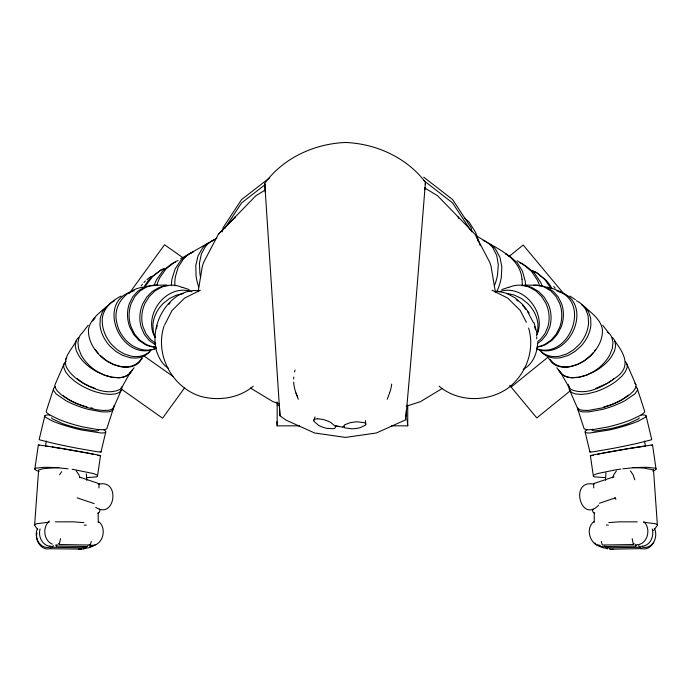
<?xml version="1.0" encoding="UTF-8"?>
<svg xmlns="http://www.w3.org/2000/svg" width="692" height="692" viewBox="0 0 692 692"><rect width="100%" height="100%" fill="white"/><g stroke="black" fill="none" stroke-linecap="round" stroke-linejoin="round"><path stroke-width="1.04" d="M405.201 420.018L376.396 432.984L345.49 437.413L314.583 432.984L285.787 420.018L279.992 415.771L264.742 183.371C283.262 157.94 314.393 143.746 345.49 142.474C376.188 143.711 406.732 157.56 425.45 182.255L415.607 305.068A164.359 0.502 -85.2 0 1 410.434 365.791L405.668 419.759L406.334 410.477M37.775 529.596L34.6 525.297L38.64 469.903L43.743 468.596L58.863 467.532M605.439 480.317L605.967 472.835M424.81 189.772L425 187.619M425.269 184.401L425.45 182.255M78.698 337.488A33.034 17.551 31.2 0 0 76.034 341.087C72.176 349.356 61.726 358.119 66.804 367.91C70.342 373.974 75.826 378.489 81.595 382.33C92.849 388.61 107.494 395.556 120.123 389.328L122.458 386.318L130.736 371.639M60.559 538.661L59.227 544.518L58.457 543.497M34.842 469.055L38.337 445.025M97.555 475.966L100.504 455.639M98.947 487.912L99.068 483.682L79.701 477.134M36.996 532.97C34.687 540.945 41.866 551.351 50.672 548.462M537.693 342.843C537.26 353.041 532.857 364.468 523.238 369.243M164.047 326.001C154.705 354.615 171.815 387.131 200.351 396.282C218.335 401.222 238.818 398.402 253.255 386.188M198.137 291.54L202.349 266.282L203.552 262.527L218.352 234.328L235.444 216.717L234.458 218.594M76.034 341.087L75.246 345.697L76.397 351.008L79.407 356.657A30.604 16.262 31.2 0 0 96.966 371.82L104.345 375.125L111.671 377.131L118.444 377.685A33.034 17.551 31.2 0 0 130.866 371.63M45.43 446.236L46.338 441.081M91.292 541.473L90.202 545.054L59.227 544.518M40.101 528.904C37.818 536.153 42.238 546.023 50.542 546.187M222.227 231.881L223.075 227.711L241.595 199.547L269.595 177.844M100.997 451.98L105.755 432.016M44.816 415.875L39.193 439.481A33.579 1.133 11.4 0 0 39.998 439.939L53.812 443.408A30.604 1.029 11.4 0 0 77.167 448.243L96.378 451.608A33.579 1.133 11.4 0 0 100.193 451.521M34.6 525.297L34.834 524.484L36.936 523.697L49.236 522.157M51.45 546.957L50.282 548.566M53.319 545.495L52.549 547.268L51.779 546.239M57.151 544.258L56.381 546.031L55.611 545.002M612.723 477.8L613.752 474.824L616.408 470.897M536.655 334.694L537.632 331.849L537.987 324.539A30.413 25.128 46.4 0 0 527.806 303.572L521.439 298.503L514.234 295.026L506.682 293.399M313.839 420.329L315.059 416.861M53.621 388.532L46.303 411.126A33.527 5.553 15.8 0 0 46.822 412.717L49.374 414.793L59.746 419.793A30.586 5.06 15.8 0 0 82.547 426.843L96.655 429.403L101.88 429.732A33.527 5.553 15.8 0 0 106.931 428.365L113.125 409.257M387.243 399.258L389.527 393.047M536.577 335.551C547.554 313.147 523.057 282.924 498.932 291.825M634.062 543.514L633.37 544.543L602.291 545.019L601.313 541.438M636.588 545.028L635.896 546.057L604.817 546.533L604.462 545.988M640.169 546.273L639.477 547.294L608.389 547.779L608.034 547.225M593.044 509.096L592.499 510.757L593.044 512.123L594.61 513.334M113.903 407.043L121.541 389.501M37.653 528.377C33.06 536.646 40.162 550.175 50.36 546.974M64.071 363.905L55.031 384.648A33.372 10.415 21.1 0 0 55.126 387.485L57.228 390.893L61.181 394.639L66.717 398.471A30.604 9.55 21.1 0 0 88.706 407.917L96.153 409.664L102.805 410.477L108.212 410.287A33.372 10.415 21.1 0 0 114.068 405.218M164.523 325.093L172.083 310.457L184.591 298.114L200.351 290.199M224.813 228.429L241.595 202.903L265.356 184.487M59.573 474.807L61.674 471.676M632.799 467.515L644.252 468.129L653.516 469.954L657.4 525.358L653.585 530.479M129.231 293.425L164.54 244.76L183.043 257.822M184.643 387.762L162.577 418.184L121.186 388.947M83.922 547.251L83.524 547.796L52.549 547.268M56.381 546.031L87.356 546.559L87.754 546.014M108.566 305.12A32.801 24.324 49.3 0 0 106.11 307.014C99.068 313.199 90.254 319.505 88.515 329.297C87.815 339.322 93.091 348.586 99.933 355.515C110.279 366.18 132.544 373.498 141.86 357.954M92.711 321.062L94.432 318.752M142.457 358.015L139.014 362.625A32.818 22.611 43.1 0 1 120.996 366.769L113.799 364.597L106.802 360.8L100.478 355.627M106.11 307.014L102.329 311.945L100.245 318.112L100.003 325.084A30.387 22.533 49.3 0 0 109.855 346.052L115.919 351.467L122.752 355.42L129.897 357.643A32.801 24.324 49.3 0 0 148.382 353.05L150.276 350.584M88.204 325.24L82.227 332.964A32.905 20.371 37 0 0 79.165 337.134L77.911 342.419L78.568 348.448L81.076 354.814A30.552 18.918 37 0 0 97.477 371.665L104.656 375.246L111.914 377.348L118.756 377.806A32.905 20.371 37 0 0 132.457 369.658M65.636 359.399L66.804 357.894M129.387 373.827L134.101 367.737M121.091 296.038C110.919 301.366 100.928 310.215 102.338 322.87A30.336 23.32 53.5 0 0 111.499 344.374L117.406 349.901L124.145 353.932L131.255 356.181A32.783 25.197 53.5 0 0 150.026 351.372M168.865 304.324L170.111 302.767M49.296 521.024C42.342 527.166 43.475 540.409 52.332 544.163M598.658 505.134C580.96 524.225 569.101 479.53 593.433 484.071M593.797 521.656C583.339 530.228 592.482 549.846 605.725 546.308M653.637 542.225C651.172 546.23 646.241 548.54 641.648 547.009M98.273 484.063L98.748 483.535M218.352 234.328L255.867 195.724L265.036 190.17M612.368 379.943L613.968 378.524M508.957 256.542L523.187 245.02L563.072 292.915M511.111 387.07L547.943 357.228M570.286 390.798L536.802 417.925L509.744 385.427M628.561 395.071L621.018 400.261A23.623 6.245 -19.3 0 1 603.822 406.957M192.886 252.243A46.234 38.138 59.7 0 0 188.432 254.345L180.768 260.469L175.162 268.833L172.014 278.85A44.279 36.529 59.7 0 0 171.4 285.787M177.662 295.787C160.38 307.265 151.557 329.773 156.167 349.953M97.823 513.377L99.38 512.167L99.916 510.808L99.432 509.139M146.92 279.585L151.133 276.385M537.71 341.416L540.262 339.608L544.889 333.769L547.908 326.702A30.206 26.21 74.1 0 0 545.832 303.217L541.577 296.41L535.937 290.917L529.285 287.128M537.399 343.457L541.698 340.429L546.455 334.565L549.638 327.472A30.171 26.218 80.5 0 0 548.151 303.849L544.085 296.998L538.601 291.47L532.079 287.656A32.714 28.433 80.5 0 0 521.837 285.649M587.491 429.49L585.735 430.683A33.553 4.515 -14.7 0 0 590.077 432.976L609.384 429.983A30.595 4.117 -14.7 0 0 632.332 423.443L638.37 421.125L645.489 417.207A33.553 4.515 -14.7 0 0 641.147 414.915M608.216 382.711L611.538 380.496M143.893 287.093C126.498 288.945 112.147 305.146 116.879 322.965C120.097 340.161 138.729 355.472 156.305 348.318M93.532 319.012L95.176 317.983M442.067 388.575L420.494 401.637L406.256 406.291M86.301 547.597L83.654 549.033L78.542 549.18M91.984 546.204C89.528 548.211 86.154 548.427 83.196 547.623M95.98 544.474L92.918 546.273L89.519 546.853M180.621 258.791L188.432 254.336M190.776 253.004L209.105 242.563M211.7 241.093L216.873 238.143M161.617 287.128L154.965 290.917L149.325 296.41L145.078 303.217A30.206 26.21 -74.1 0 0 142.993 326.702L146.003 333.769L150.64 339.608L155.735 343.223M613.942 476.788L593.537 483.63L593.762 487.86M607.386 383.264L595.89 388.385M609.591 548.695L610.309 549.076M609.946 549.24L641.389 548.6M178.129 295.475C184.349 292.171 191.77 289.377 198.907 290.96M163.303 269.136L160.414 270.304L151.366 277.215A44.34 42.965 59.7 0 0 144.481 286.306M164.315 268.557L161.47 269.698L152.595 276.515L145.865 285.519A44.314 42.151 59.7 0 0 144.913 287.336M501.821 289.559L508.62 287.258M599.384 503.24L615.473 497.877M130.529 291.739L134.335 290.718M132.423 291.505C94.994 301.427 120.944 362.452 154.515 348.863M183.276 293.598L176.668 295.026L169.462 298.503L163.096 303.572A30.413 25.128 -46.4 0 0 152.915 324.539L153.261 331.849L155.233 337.549M600.95 453.606L603.891 453.035M604.869 452.845L627.186 448.918M608.683 547.597C605.396 548.583 601.789 547.934 599.134 545.72M636.856 544.794C647.747 544.431 651.38 528.61 643.949 521.777M611.001 549.509L613.043 549.171M641.761 546.222C650.082 546.049 654.407 536.239 652.245 528.956M99.172 484.123C120.711 479.418 114.881 520.081 95.73 507.322M628.215 448.736L644.78 446.228M342.765 426.869L344.573 426.627M593.252 455.397L591.279 455.639A33.571 0.597 -9.7 0 1 594.878 454.575L614.055 451.028A30.612 0.545 -9.7 0 1 637.574 447.067L651.665 445.025A33.571 0.597 -9.7 0 1 651.336 445.388M608.761 522.616L619.055 521.829L637.271 521.863M495.091 291.444L497.09 291.245M153.114 285.32L166.858 285.017M84.234 525.176L86.301 525.09M55.464 521.837L73.681 521.829L83.81 522.633M524.043 285.017L537.779 285.32M605.63 477.67L594.367 476.857A33.519 3.988 -6.4 0 1 597.637 473.544L616.762 469.626A30.647 3.642 -6.4 0 1 620.785 469.081M276.947 401.965L277.172 405.088L279.326 405.088M276.869 421.679L277.172 425.839L299.619 425.839M391.603 425.839L407.726 425.839L407.726 405.088M86.344 477.688L96.534 476.857A33.519 3.988 6.4 0 0 93.264 473.544L74.139 469.626A30.647 3.642 6.4 0 0 72.15 469.349M50.68 548.73L81.258 549.093M606.313 525.064L608.354 525.159M643.422 522.201L655.402 523.758L657.339 524.553L657.4 525.358M46.122 446.228L48.388 446.513M97.65 455.397L99.613 455.639A33.571 0.597 9.7 0 0 96.024 454.575L76.838 451.028A30.612 0.545 9.7 0 0 53.319 447.067L39.228 445.025A33.571 0.597 9.7 0 0 39.565 445.388M335.534 425.891L339.149 426.376M335.594 426.108L342.765 427.076M52.082 447.049L62.687 448.736M641.017 548.496C651.803 551.706 658.784 537.078 654.424 528.437M600.275 545.365L596.867 544.777M63.716 448.918L86.033 452.845M89.112 544.881C101.828 548.644 108.125 528.922 98.697 521.699M87.01 453.035L89.951 453.606M90.937 407.83L92.866 408.263M497.981 291.315L506.38 293.244M558.479 291.505C595.907 301.427 569.957 362.452 536.387 348.863M556.567 290.718C591.945 300.951 569.724 359.814 536.499 348.829M547.009 287.093L553.756 288.919L560.373 291.739M279.023 403.635L272.916 401.637L250.443 388.03M77.167 497.885L94.207 503.612M182.281 287.258L189.08 289.559M191.969 291.825C166.919 282.665 142.327 314.947 155.086 337.523M90.116 386.517L95.012 388.385M532.304 270.641L536.041 272.276L544.699 279.369L551.135 288.581M533.281 271.247L537.078 272.916L545.902 280.113A44.323 42.947 -57.9 0 1 552.008 288.495M491.986 290.199L507.746 298.114L520.254 310.457L526.396 322.342M89.138 386.145L83.516 383.264L76.933 378.524M506.985 293.512L515.185 297.941L522.754 304.601L529.164 313.026M605.292 547.571L607.593 548.92M424.706 187.947L437.552 195.724L475.058 234.328L489.867 262.527L491.061 266.282L495.455 292.595M476.589 235.911L486.753 242.131M489.296 243.688C503.586 251.464 520.574 260.893 521.976 279.127M517.244 260.78L523.446 264.578L531.517 271.307L537.407 280.182A44.383 39.427 -57.9 0 1 539.552 285.709M168.277 368.135C161.98 364.355 158.546 357.167 156.314 350.463M569.81 296.038L575.337 299.627M103.411 429.49L105.158 430.683A33.553 4.515 14.7 0 1 100.816 432.976L81.518 429.983A30.595 4.117 14.7 0 1 58.569 423.443L52.531 421.125L45.413 417.207A33.553 4.515 14.7 0 1 49.755 414.915M155.224 344.668L149.204 340.429L144.446 334.565L141.263 327.472A30.171 26.218 -80.5 0 1 142.751 303.849L146.816 296.998L152.292 291.47L158.823 287.656A32.714 28.433 -80.5 0 1 168.018 285.658M143.867 355.852L172.931 376.379M423.729 177.187L452.568 199.547L471.096 227.711L471.944 231.881M423.729 180.543L452.568 202.903L470.517 230.194M63.128 395.712L69.883 400.261A23.623 6.245 19.3 0 0 87.08 406.957M581.444 304.584A32.801 24.324 -49.3 0 1 584.792 307.014C591.824 313.199 600.647 319.505 602.386 329.297C603.087 339.322 597.81 348.586 590.959 355.515C580.951 365.575 560.2 373.256 550.175 359.468M464.323 217.833L468.994 221.95L475.568 232.287L480.283 245.669M516.18 299.593L517.798 301.02M439.074 386.188C458.156 402.286 487.376 402.355 507.746 388.359C526.032 374.632 535.201 350.187 528.61 328.034M594.956 543.004L596.175 544.431M593.822 483.483L594.255 484.019M539.544 349.676L540.876 351.372A32.783 25.197 -53.5 0 0 559.646 356.181L566.757 353.932L573.495 349.901L579.403 344.374A30.336 23.32 -53.5 0 0 588.563 322.87L588.07 315.699L585.752 309.35L581.773 304.264A32.783 25.197 -53.5 0 0 576.393 300.778M559.655 370.825L568.443 386.318L570.779 389.328C586.012 396.179 603.337 386.785 615.629 377.745C631.709 366.942 624.288 353.759 614.868 341.087A33.034 17.551 -31.2 0 0 612.204 337.488M602.697 325.24L608.675 332.964M556.801 367.737L561.515 373.827M584.792 307.014L588.572 311.945L590.657 318.112L590.899 325.084A30.387 22.533 -49.3 0 1 581.046 346.052L574.983 351.467L568.149 355.42L561.004 357.643A32.801 24.324 -49.3 0 1 542.519 353.05L541.256 351.406M522.659 305.293L525.747 309.359M527.598 311.789L533.489 322.688M548.445 358.015L551.887 362.625A32.818 22.611 -43.1 0 0 569.897 366.769L577.102 364.597L584.1 360.8L590.423 355.627A30.491 21.002 -43.1 0 0 593.191 352.643M76.25 470.906L78.914 474.833L79.943 477.817M630.455 470.906L633.093 474.833L634.78 479.798M614.885 497.764L615.941 499.33M641.034 548.765L640.342 546.991M639.477 547.294L638.785 545.53M635.896 546.057L635.204 544.284M633.37 544.543L632.177 538.679M457.966 216.717L458.952 218.594M626.831 363.905L635.87 384.648M569.352 389.501L576.99 407.043A33.372 10.415 -21.1 0 0 582.69 410.287L588.096 410.477L602.196 407.917A30.604 9.55 -21.1 0 0 624.184 398.471L629.72 394.639L633.673 390.893L635.766 387.485A33.372 10.415 -21.1 0 0 634.806 383.169M295.994 393.047L298.287 399.258M637.28 388.532L644.598 411.126A33.527 5.553 -15.8 0 1 644.079 412.717L641.527 414.793L631.156 419.793A30.586 5.06 -15.8 0 1 608.346 426.843L594.246 429.403L589.022 429.732A33.527 5.553 -15.8 0 1 583.97 428.365L577.777 409.257M477.221 238.515L478.224 241.378M533.99 322.654L536.897 332.817M534.605 326.615L535.444 329.548M646.086 415.875L651.708 439.481A33.579 1.133 -11.4 0 1 650.904 439.939L637.09 443.408A30.604 1.029 -11.4 0 1 613.735 448.243L594.523 451.608A33.579 1.133 -11.4 0 1 590.708 451.521M585.147 432.016L589.904 451.98M407.147 419.612L407.726 425.839M652.556 445.025L656.051 469.055M644.563 441.081L645.472 446.236M590.388 455.639L593.347 475.966M614.868 341.087L615.655 345.697L614.505 351.008L611.494 356.657A30.604 16.262 -31.2 0 1 593.926 371.82L586.557 375.125L579.23 377.131L572.457 377.685A33.034 17.551 -31.2 0 1 561.039 373.126M365.393 420.554L365.808 424.239M568.244 384.345L568.443 386.318M536.629 336.779L536.793 338.924M653.516 469.954L653.577 470.655M86.336 473.925L86.785 480.343M264.742 183.371L265.321 191.995M279.386 405.633L279.992 415.771M594.246 512.755L594.246 522.477M277.172 405.088L277.172 425.839M98.221 512.798L98.221 522.521M391.681 384.103A49.141 42.022 0 0 1 389.51 393.039M297.69 396.819A49.141 42.022 0 0 1 293.676 382.07M293.633 379.06A49.141 42.022 0 0 1 293.745 377.045M294.541 371.985A49.141 42.022 0 0 1 295.06 369.995M156.47 328.665A38.666 27.905 -69.6 0 1 157.179 325.647M592.551 429.144A25.863 3.486 -14.7 0 0 595.907 430.908L610.837 428.59A23.614 3.183 -14.7 0 0 628.552 423.547L638.673 418.747A25.863 3.486 -14.7 0 0 639.131 417.726M577.716 407.7A33.441 8.84 -19.3 0 0 583.244 411.904L588.581 411.922L602.689 409.361A30.595 8.088 -19.3 0 0 624.962 400.694L634.772 393.947L637.029 390.971A33.441 8.84 -19.3 0 0 635.498 386.802M622.843 468.83A30.647 3.642 -6.4 0 1 640.533 467.394L647.003 467.299L655.03 468.164A33.519 3.988 -6.4 0 1 652.738 471.148M597.481 454.428A25.881 0.458 -9.7 0 1 599.947 453.814M569.109 385.894A33.216 13.477 -24.9 0 0 575.562 393.921L581.107 394.431L587.802 393.731L595.207 391.871A30.63 12.43 -24.9 0 0 616.546 380.929L621.745 376.336L625.334 371.76L627.073 367.521A33.216 13.477 -24.9 0 0 625.36 361.76M607.282 331.866A32.905 20.371 -37 0 1 611.737 337.134L612.982 342.419L612.333 348.448L609.825 354.814A30.552 18.918 -37 0 1 593.425 371.665L586.245 375.246L578.988 377.348L572.146 377.806A32.905 20.371 -37 0 1 558.444 369.658M595.639 349.443A30.491 21.002 -43.1 0 1 594.463 351.06M536.741 347.133A32.758 27.914 -78.5 0 0 545.737 344.529L552.034 340.3L557.233 334.444L560.996 327.359A30.171 25.716 -78.5 0 0 561.61 303.788L558.228 296.946L553.323 291.436L547.242 287.63A32.758 27.914 -78.5 0 0 538.367 285.64M538.013 346.64A32.749 28.208 -85.1 0 0 544.941 344.322L551.143 340.075L556.195 334.193L559.759 327.082A30.154 25.967 -85.1 0 0 559.664 303.416L556.048 296.539L550.953 291.003L544.725 287.171A32.749 28.208 -85.1 0 0 533.679 285.199M508.905 287.405A32.688 28.372 74.1 0 1 529.285 287.119M98.809 430.173A25.863 3.486 14.7 0 1 94.994 430.908L80.064 428.59A23.614 3.183 14.7 0 1 62.349 423.547L52.229 418.747A25.863 3.486 14.7 0 1 51.77 417.726M113.185 407.7A33.441 8.84 19.3 0 1 107.658 411.904L102.321 411.922L88.213 409.361A30.595 8.088 19.3 0 1 65.939 400.694L56.13 393.947L53.872 390.971A33.441 8.84 19.3 0 1 55.403 386.802M68.058 468.83A30.647 3.642 6.4 0 0 50.369 467.394L43.899 467.299L35.872 468.164A33.519 3.988 6.4 0 0 39.133 471.477M90.955 453.814A25.881 0.458 9.7 0 1 93.42 454.428M121.913 386.863A33.216 13.477 24.9 0 1 115.339 393.921L109.794 394.431L103.099 393.731L95.695 391.871A30.63 12.43 24.9 0 1 74.355 380.929L69.157 376.336L65.558 371.76L63.828 367.521A33.216 13.477 24.9 0 1 66.268 361.172M98.376 353.413A30.491 21.002 43.1 0 1 95.262 349.443M109.128 304.264A32.783 25.197 53.5 0 1 114.509 300.778M156.21 347.246A32.758 27.914 78.5 0 1 145.164 344.529L138.867 340.3L133.668 334.444L129.906 327.359A30.171 25.716 78.5 0 1 129.292 303.788L132.674 296.946L137.578 291.436L143.659 287.63A32.758 27.914 78.5 0 1 153.563 285.632M155.96 347.003A32.749 28.208 85.1 0 1 145.96 344.322L139.758 340.075L134.706 334.193L131.143 327.082A30.154 25.967 85.1 0 1 131.238 303.416L134.845 296.539L139.948 291.003L146.176 287.171A32.749 28.208 85.1 0 1 157.222 285.199M161.617 287.119A32.688 28.372 -74.1 0 1 181.996 287.405M542 285.692A44.383 40.179 -57.9 0 0 540.435 282.033L534.397 273.072L526.162 266.238A45.88 41.537 -57.9 0 0 523.351 264.681M519.727 262.597A45.931 40.802 -57.9 0 1 523.446 264.578M525.574 285.026A44.297 36.538 -57.9 0 0 525.211 281.099L522.382 270.987L517.054 262.458L509.58 256.092A46.217 38.129 -57.9 0 0 506.103 254.258M553.842 286.488A44.262 43.925 -57.9 0 1 555.114 288.201M505.471 253.67A46.355 36.572 -57.9 0 1 507.288 254.691M521.976 279.127A44.262 34.92 -57.9 0 1 522.261 284.983M487.436 242.658A46.701 33.078 -57.9 0 1 495.645 249.362L499.927 257.251L501.856 266.818L501.302 277.397A44.15 31.27 -57.9 0 1 496.622 292.154M483.12 240.358A46.874 31.399 -57.9 0 1 492.73 247.58L496.666 255.262L498.292 264.638L497.505 275.079A44.08 29.522 -57.9 0 1 494.347 285.865M175.379 262.06A45.88 41.537 59.7 0 0 171.538 263.963L163.096 270.537L156.773 279.308A44.374 40.179 59.7 0 0 154.056 285.77M156.937 284.931A44.383 39.427 59.7 0 1 159.852 277.553L166.019 268.868L174.306 262.389A45.931 40.811 59.7 0 1 178.086 260.521M141.28 285.874A44.288 43.951 59.7 0 1 142.552 284.17M143.91 282.535A44.288 43.951 59.7 0 1 145.346 280.978M198.699 286.86A44.115 31.252 59.7 0 1 196.035 275.892L195.81 265.296L198.05 255.798L202.583 248.047A46.727 33.104 59.7 0 1 211.977 241.179M193.578 251.603A46.329 36.555 59.7 0 0 183.449 258.938L178.181 267.112L175.31 276.973A44.288 34.946 59.7 0 0 174.894 285.831M214.425 239.787A46.9 31.425 59.7 0 0 205.55 246.352L201.372 253.903L199.443 263.228L199.901 273.686A44.046 29.505 59.7 0 0 200.654 277.622M345.221 424.585L344.088 425.493A11.816 3.391 -6.3 0 0 345.1 427.916L351.77 428.806A10.812 3.105 -6.3 0 0 360.177 427.665L365.402 425.139A11.816 3.391 -6.3 0 0 364.39 422.717L357.721 421.826A10.812 3.105 -6.3 0 0 349.322 422.968L345.221 424.585M317.602 418.772L315.716 418.971A12.067 3.858 18.8 0 0 313.986 421.393L318.493 425.269A11.029 3.521 18.8 0 0 326.581 428.313L333.527 428.763A12.067 3.858 18.8 0 0 335.257 426.333L330.75 422.466A11.029 3.521 18.8 0 0 322.654 419.413L317.602 418.772"/></g></svg>
